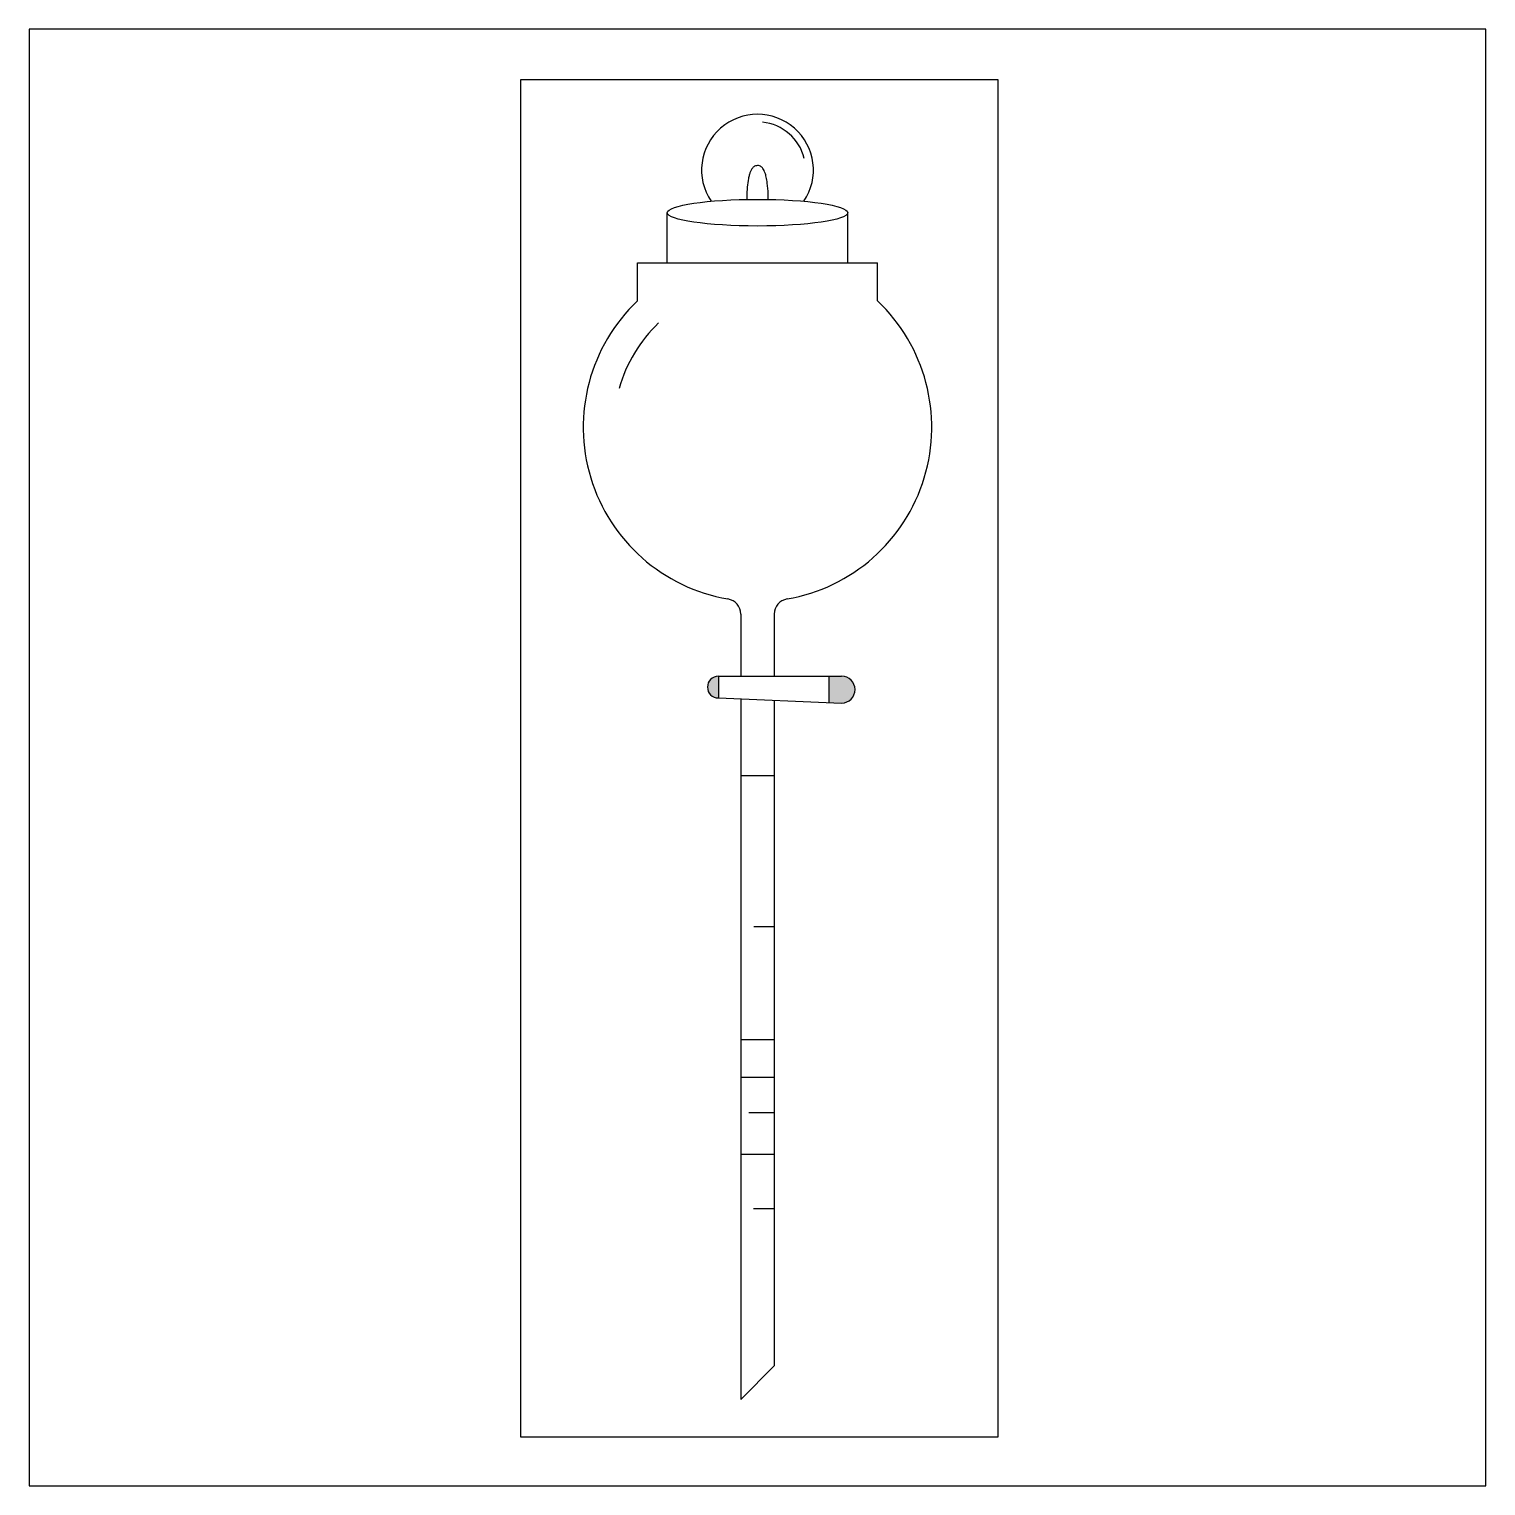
# Model space of a CAD drawing. Header units: millimetres. Extents: x 0 to 1000, y 0 to 1000.
import ezdxf

# ---------------------------------------------------------------- set-up
doc = ezdxf.new("R2010")
doc.units = ezdxf.units.MM
doc.layers.get('0').update_dxf_attribs({"color": 2})
doc.layers.add('1', color=1, linetype='Continuous')
doc.layers.add('3', color=7, linetype='Continuous')

msp = doc.modelspace()

# ---------------------------------------------------------------- hatches: boundary and pattern name
at = {"layer": '3'}
for points in [[(473.12, 555.79, 1), (473.12, 540.86)], [(557.76, 555.79), (549.01, 555.79), (549.01, 537.75), (557.76, 537.4, 1)]]:
    msp.add_hatch(color=256, dxfattribs=at).paths.add_polyline_path(points)

# ---------------------------------------------------------------- linework, layer by layer
at = {"color": 2}
msp.add_lwpolyline([(0, 0), (1000, 0), (1000, 1000), (0, 1000)], close=True, dxfattribs=at)
at = {"layer": '1', "color": 1}
for p, q in [((665.1, 965.27), (337.28, 965.27)), ((337.28, 965.27), (337.28, 33.58)), ((665.1, 33.58), (665.1, 965.27)), ((337.28, 33.58), (665.1, 33.58))]:
    msp.add_line(p, q, dxfattribs=at)
at = {"layer": '3'}
for p, q in [((438.07, 839.49), (438.07, 873.99)), ((561.93, 839.49), (561.93, 873.99)), ((417.68, 839.49), (582.32, 839.49)), ((417.68, 813.55), (417.68, 839.49)), ((582.32, 813.55), (582.32, 839.49)), ((488.45, 598.48), (488.45, 555.79)), ((511.55, 598.48), (511.55, 555.79)), ((473.12, 555.79), (557.76, 555.79)), ((473.12, 555.79), (473.12, 540.86)), ((549.01, 555.79), (549.01, 537.75)), ((473.12, 540.86), (557.76, 537.4)), ((488.45, 540.23), (488.45, 59.29)), ((511.55, 539.29), (511.55, 82.39)), ((488.45, 487.54), (511.55, 487.54)), ((497.44, 383.97), (511.55, 383.97)), ((488.45, 306.44), (511.55, 306.44)), ((488.45, 280.49), (511.55, 280.49)), ((493.94, 256.36), (511.55, 256.36)), ((488.45, 227.59), (511.55, 227.59)), ((497.24, 190.47), (511.55, 190.47)), ((488.45, 59.29), (511.55, 82.39))]:
    msp.add_line(p, q, dxfattribs=at)
for centre, radius, start, end in [((500, 903.19), 38.37, 326.19458, 213.80542), ((500, 903.19), 33.12, 213.80542, 213.80542), ((500, 903.19), 33.12, 13.98656, 84.14445), ((500, 726.74), 119.64, 133.4778, 260.24501), ((500, 726.74), 119.64, 279.75499, 46.5222), ((500, 726.74), 98.64, 133.4778, 164.34707), ((477.95, 598.48), 10.5, 0, 80.24501), ((522.05, 598.48), 10.5, 99.75499, 180), ((473.12, 548.32), 7.47, 90, 270), ((557.76, 546.59), 9.19, 270, 90)]:
    msp.add_arc(centre, radius, start, end, dxfattribs=at)
msp.add_ellipse((500, 873.99), major_axis=(61.93, 0), ratio=0.147968, dxfattribs=at)
msp.add_open_spline([(507.34, 883.1), (507.35, 884.38), (507.34, 885.67), (507.21, 889.48), (507.02, 891.95), (506.53, 895.73), (506.29, 897.16), (505.77, 899.46), (505.51, 900.39), (505, 901.87), (504.76, 902.46), (504.26, 903.45), (504.02, 903.87), (503.49, 904.59), (503.22, 904.9), (502.62, 905.43), (502.31, 905.66), (501.58, 906.04), (501.15, 906.2), (500.23, 906.36), (499.73, 906.35), (498.81, 906.19), (498.39, 906.03), (497.66, 905.64), (497.35, 905.41), (496.83, 904.94), (496.6, 904.69), (496.21, 904.19), (496.03, 903.93), (495.54, 903.11), (495.26, 902.51), (494.76, 901.23), (494.54, 900.54), (494.13, 899.05), (493.95, 898.25), (493.44, 895.63), (493.17, 893.63), (492.79, 889.37), (492.68, 887.1), (492.66, 884.25), (492.66, 883.67), (492.66, 883.1)], degree=3, knots=[1.525091, 1.525091, 1.525091, 1.525091, 1.718795, 1.718795, 2.106204, 2.106204, 2.370393, 2.370393, 2.577122, 2.577122, 2.732077, 2.732077, 2.853643, 2.853643, 2.950342, 2.950342, 3.0273, 3.0273, 3.104258, 3.104258, 3.181215, 3.181215, 3.258173, 3.258173, 3.335131, 3.335131, 3.412089, 3.412089, 3.489046, 3.489046, 3.653433, 3.653433, 3.81782, 3.81782, 3.982206, 3.982206, 4.326691, 4.326691, 4.671176, 4.671176, 4.758094, 4.758094, 4.758094, 4.758094], dxfattribs=at)

doc.saveas('drawing.dxf')
